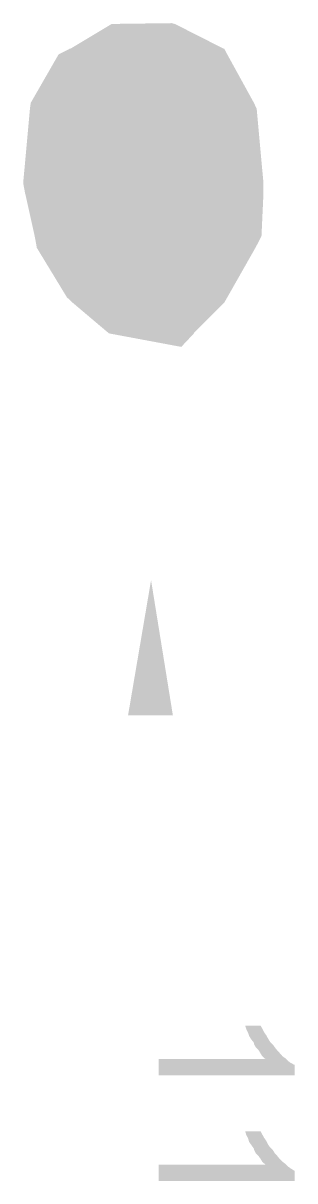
# Model space of a CAD drawing. Header units: feet. Extents: x -99009 to 3252343, y -11094690 to 9035152.
# Drawn here: x 1651834.9 to 1651846.9, y -1995915.6 to -1995864.2 of the extents above; entities that cross this region are included whole.
import ezdxf

# ---------------------------------------------------------------- set-up
doc = ezdxf.new("R2010")
doc.units = ezdxf.units.FT
doc.layers.add('H', color=7, linetype='Continuous', lineweight=0)

msp = doc.modelspace()

# ---------------------------------------------------------------- hatches: boundary and pattern name
at = {"layer": 'H', "linetype": 'Continuous'}
for points in [[(1651836.96578, -1995865.30188), (1651838.81778, -1995864.19088), (1651841.62178, -1995864.19088), (1651836.96578, -1995865.30188)], [(1651836.96578, -1995865.30188), (1651841.62178, -1995864.19088), (1651843.80978, -1995865.30188), (1651836.96578, -1995865.30188)], [(1651838.81778, -1995864.19088), (1651841.48078, -1995864.15588), (1651841.62178, -1995864.19088), (1651838.81778, -1995864.19088)], [(1651835.21878, -1995867.70088), (1651836.45378, -1995865.54888), (1651843.95078, -1995865.54888), (1651835.21878, -1995867.70088)], [(1651835.21878, -1995867.70088), (1651843.95078, -1995865.54888), (1651845.13278, -1995867.70088), (1651835.21878, -1995867.70088)], [(1651836.45378, -1995865.54888), (1651836.96578, -1995865.28488), (1651843.80978, -1995865.28488), (1651836.45378, -1995865.54888)], [(1651836.45378, -1995865.54888), (1651843.80978, -1995865.28488), (1651843.95078, -1995865.54888), (1651836.45378, -1995865.54888)], [(1651834.88378, -1995871.26388), (1651835.18378, -1995867.96588), (1651845.25578, -1995867.96588), (1651834.88378, -1995871.26388)], [(1651834.88378, -1995871.26388), (1651845.25578, -1995867.96588), (1651845.55578, -1995871.26388), (1651834.88378, -1995871.26388)], [(1651835.18378, -1995867.96588), (1651835.21878, -1995867.70088), (1651845.13278, -1995867.70088), (1651835.18378, -1995867.96588)], [(1651835.18378, -1995867.96588), (1651845.13278, -1995867.70088), (1651845.25578, -1995867.96588), (1651835.18378, -1995867.96588)], [(1651834.97278, -1995871.73988), (1651834.88378, -1995871.26388), (1651845.55578, -1995871.26388), (1651834.97278, -1995871.73988)], [(1651834.97278, -1995871.73988), (1651845.55578, -1995871.26388), (1651845.55578, -1995871.73988), (1651834.97278, -1995871.73988)], [(1651835.39578, -1995873.62788), (1651834.97278, -1995871.72288), (1651845.55578, -1995871.72288), (1651835.39578, -1995873.62788)], [(1651835.39578, -1995873.62788), (1651845.55578, -1995871.72288), (1651845.46778, -1995873.62788), (1651835.39578, -1995873.62788)], [(1651835.48378, -1995874.10388), (1651835.39578, -1995873.62788), (1651845.46778, -1995873.62788), (1651835.48378, -1995874.10388)], [(1651835.48378, -1995874.10388), (1651845.46778, -1995873.62788), (1651845.22078, -1995874.10388), (1651835.48378, -1995874.10388)], [(1651836.82478, -1995876.34388), (1651835.46578, -1995874.10388), (1651845.22078, -1995874.10388), (1651836.82478, -1995876.34388)], [(1651836.82478, -1995876.34388), (1651845.22078, -1995874.10388), (1651843.95078, -1995876.34388), (1651836.82478, -1995876.34388)], [(1651837.08878, -1995876.59088), (1651836.82478, -1995876.34388), (1651843.95078, -1995876.34388), (1651837.08878, -1995876.59088)], [(1651837.08878, -1995876.59088), (1651843.95078, -1995876.34388), (1651843.80978, -1995876.59088), (1651837.08878, -1995876.59088)], [(1651838.69378, -1995877.94888), (1651837.08878, -1995876.59088), (1651843.80978, -1995876.59088), (1651838.69378, -1995877.94888)], [(1651838.69378, -1995877.94888), (1651843.80978, -1995876.59088), (1651842.45078, -1995877.94888), (1651838.69378, -1995877.94888)], [(1651841.90478, -1995878.54888), (1651838.69378, -1995877.94888), (1651842.46878, -1995877.94888), (1651841.90478, -1995878.54888)], [(1651839.54078, -1995894.93588), (1651840.56378, -1995888.92088), (1651841.53378, -1995894.93588), (1651839.54078, -1995894.93588)], [(1651845.64378, -1995910.21088), (1651845.50278, -1995910.08688), (1651845.34378, -1995909.82288), (1651845.22078, -1995909.69888), (1651845.13278, -1995909.54088), (1651845.13278, -1995909.48788), (1651845.00878, -1995909.32888), (1651844.92078, -1995909.18788), (1651844.86778, -1995909.02888), (1651844.79678, -1995908.88788), (1651844.74378, -1995908.72888), (1651845.43178, -1995908.72888), (1651845.50278, -1995908.85288), (1651845.59078, -1995909.02888), (1651845.67878, -1995909.15288), (1651845.64378, -1995910.21088)], [(1651840.89878, -1995910.93388), (1651840.89878, -1995910.21088), (1651845.64378, -1995910.21088), (1651845.67878, -1995909.15288), (1651845.76778, -1995909.31088), (1651845.85578, -1995909.45188), (1651845.97878, -1995909.57588), (1651846.06678, -1995909.69888), (1651846.13778, -1995909.78788), (1651846.27878, -1995909.94588), (1651846.40278, -1995910.08688), (1651846.52578, -1995910.17588), (1651846.64878, -1995910.29888), (1651846.77278, -1995910.38688), (1651846.91378, -1995910.45788), (1651846.94878, -1995910.45788), (1651846.94878, -1995910.93388), (1651840.89878, -1995910.93388)], [(1651845.64378, -1995914.90288), (1651845.50278, -1995914.77888), (1651845.43178, -1995914.65588), (1651845.34378, -1995914.53188), (1651845.22078, -1995914.40888), (1651845.13278, -1995914.23288), (1651845.13278, -1995914.19688), (1651845.00878, -1995914.02088), (1651844.92078, -1995913.89688), (1651844.86778, -1995913.72088), (1651844.79678, -1995913.59788), (1651844.74378, -1995913.42088), (1651845.43178, -1995913.42088), (1651845.50278, -1995913.56188), (1651845.59078, -1995913.72088), (1651845.67878, -1995913.84388), (1651845.64378, -1995914.90288)], [(1651840.89878, -1995915.62588), (1651840.89878, -1995914.90288), (1651845.64378, -1995914.90288), (1651845.67878, -1995913.84388), (1651845.76778, -1995914.02088), (1651845.85578, -1995914.14388), (1651845.97878, -1995914.26788), (1651846.06678, -1995914.40888), (1651846.13778, -1995914.47888), (1651846.27878, -1995914.65588), (1651846.40278, -1995914.77888), (1651846.52578, -1995914.86788), (1651846.64878, -1995914.99088), (1651846.77278, -1995915.07888), (1651846.91378, -1995915.16688), (1651846.94878, -1995915.16688), (1651846.94878, -1995915.62588), (1651840.89878, -1995915.62588)]]:
    msp.add_hatch(color=256, dxfattribs=at).paths.add_polyline_path(points)

doc.saveas('drawing.dxf')
